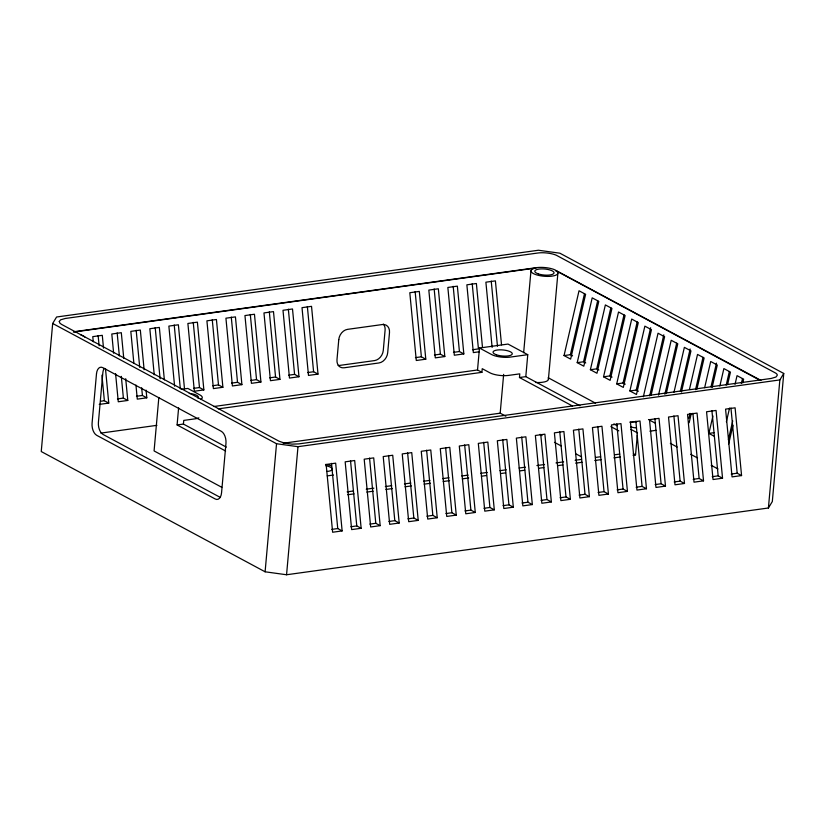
<?xml version="1.0" encoding="UTF-8"?>
<svg xmlns="http://www.w3.org/2000/svg" width="825" height="825" viewBox="0 0 825 825"><rect width="100%" height="100%" fill="white"/><g stroke="black" fill="none" stroke-linecap="round" stroke-linejoin="round"><path stroke-width="1.24" d="M52.676 323.472L41.25 451.543L265.103 571.797L286.564 574.757L768.415 507.994L772.324 501.528L783.75 373.457L559.897 253.203L538.436 250.243L56.585 317.006L52.676 323.472L276.53 443.726L297.99 446.686L779.852 379.923L783.75 373.457M158.843 397.475L154.079 450.935L221.791 487.307M225.627 451.028L177.097 424.947L178.612 407.88M226.318 447.109L183.428 424.071L183.758 420.41L194.143 418.966A13.54 4.249 5.1 0 0 198.846 417.832M265.103 571.797L276.53 443.726M286.564 574.757L297.99 446.686M572.509 406.013L519.461 377.52L519.791 373.859L507.983 375.478A13.54 4.249 5.1 0 1 489.916 372.807L482.233 368.682L481.913 372.333L477.52 369.982L479.48 348.026L508.014 344.066L527.763 354.678L525.803 376.633L579.975 405.745M505.838 416.213L500.187 413.181L503.652 374.375M523.658 352.667L530.96 270.847M548.408 379.325L557.886 273.199M632.992 455.214L635.539 454.864L637.282 435.353M768.415 507.994L779.852 379.923M564.042 355.575L579.026 290.771L585.616 294.308L570.632 359.112L564.042 355.575L570.384 354.698L572.581 355.884M570.384 354.698L584.502 293.628M577.211 362.649L592.195 297.846L598.785 301.383L583.801 366.187L577.211 362.649L583.553 361.773L585.75 362.959M583.553 361.773L597.671 300.702M590.38 369.724L605.364 304.92L611.944 308.457L596.97 373.261L590.38 369.724L596.722 368.847L598.919 370.023M596.722 368.847L610.84 307.777M603.549 376.798L618.533 311.994L625.113 315.532L610.129 380.335L603.549 376.798L609.892 375.922L612.088 377.097M609.892 375.922L624.009 314.851M616.718 383.873L631.702 319.069L638.282 322.606L623.298 387.41L616.718 383.873L623.061 382.996L625.247 384.172M623.061 382.996L637.178 321.925M629.887 390.947L644.872 326.143L651.451 329.68L636.467 394.484L629.887 390.947L636.23 390.07L638.416 391.246M636.23 390.07L650.636 327.752M643.345 396.773L658.041 333.218L664.62 336.744L651.08 395.33M649.677 395.897L663.805 334.826M658.525 395.123L671.199 340.282L677.789 343.819L666.26 393.68M664.868 394.247L676.675 343.148M673.994 392.226L684.368 347.356L690.958 350.893L681.45 392.03M680.336 391.349L690.133 348.975M689.473 389.328L697.538 354.43L704.127 357.968L696.919 389.132M688.896 418.368L690.051 413.377M695.527 389.699L703.013 357.297M689.143 422.782L691.154 414.057M704.653 387.678L710.707 361.505L717.296 365.042L712.109 387.482M710.995 386.801L716.471 363.124M714.378 436.343L708.892 433.393L712.924 415.944M719.843 386.028L723.876 368.579L730.455 372.116L727.578 384.584M726.186 385.151L729.352 371.446M726.382 421.771L729.548 408.055M735.023 384.378L737.045 375.653L743.624 379.191L742.768 382.934M728.403 439.581L732.724 420.894M741.366 383.501L742.521 378.52M728.64 444.005L732.971 425.308M74.188 331.691L537.116 267.578A14.283 4.486 5.1 0 1 543.799 267.475L545.686 267.64A14.283 4.486 5.1 0 1 550.729 268.496L551.554 268.713A11.086 3.486 5.1 0 1 554.379 269.62L760.99 380.428M73.343 332.104L536.075 268.012A13.52 4.249 5.1 0 0 533.352 273.56A13.52 4.249 5.1 0 0 551.378 276.231L554.029 275.777A13.52 4.249 5.1 0 0 556.37 271.023L555.545 270.487L760.361 380.511M181.634 389.297L187.832 388.431L199.898 394.917A13.54 4.249 5.1 0 1 200.485 399.537M100.805 401.228L104.373 400.733L108.766 403.095L105.466 368.569M117.449 398.918L123.389 398.093L127.782 400.455L125.709 378.716M136.465 396.278L142.416 395.464L146.809 397.825L146.077 390.153M193.524 388.379L199.475 387.554L203.868 389.916L197.392 322.152L187.883 323.462L194.36 391.236L203.868 389.916M212.551 385.739L218.491 384.914L222.894 387.286L216.418 319.512L206.91 320.832L213.386 388.596L222.894 387.286M231.567 383.109L237.517 382.284L241.911 384.646L235.434 316.882L225.926 318.192L232.403 385.966L241.911 384.646M250.594 380.469L256.534 379.644L260.937 382.016L254.461 314.243L244.953 315.562L251.429 383.326L260.937 382.016M269.61 377.84L275.55 377.015L279.964 379.376L273.488 311.613L263.969 312.923L270.445 380.696L279.964 379.376M288.637 375.2L294.577 374.375L298.98 376.747L292.504 308.973L282.996 310.293L289.472 378.056L298.98 376.747M307.653 372.57L313.593 371.745L318.007 374.107L311.53 306.343L302.012 307.663L308.488 375.427L318.007 374.107M415.439 357.627L421.379 356.812L425.793 359.184L419.317 291.411L409.808 292.731L416.285 360.494L425.793 359.184M434.455 354.998L440.395 354.173L444.819 356.544L438.343 288.781L428.825 290.091L435.301 357.864L444.819 356.544M453.472 352.358L459.422 351.543L463.836 353.915L457.359 286.141L447.851 287.461L454.327 355.224L463.836 353.915M472.498 349.728L478.438 348.903L472.209 283.697M99.247 404.405L108.766 403.095M127.782 400.455L118.274 401.775L115.582 373.642M146.809 397.825L137.29 399.135L135.95 385.069M479.294 351.77L473.344 352.595L466.868 284.821L476.386 283.511L482.491 347.438M527.763 354.678L509.613 357.184A13.54 4.249 5.1 0 1 491.545 354.513L479.48 348.026M213.892 406.508L477.52 369.982M218.285 408.86L481.913 372.333M100.836 433.104L156.925 425.329M177.097 424.947L183.428 424.071M519.461 377.52L525.803 376.633M283.181 443.252L500.187 413.181M327.236 475.891L333.444 475.035M649.904 431.186L656.102 430.33M708.892 433.393L713.965 432.692M347.139 491.855L353.502 490.968M366.238 489.204L373.88 488.153M385.347 486.564L391.71 485.677M404.446 483.914L410.819 483.037M423.555 481.264L429.918 480.387M442.654 478.624L449.027 477.737M461.763 475.973L468.126 475.097M480.862 473.323L487.235 472.447M499.971 470.683L506.333 469.796M519.069 468.033L525.442 467.156M536.9 465.568L544.541 464.506M556.009 462.918L563.65 461.856M575.107 460.267L581.481 459.391M595.485 457.442L600.579 456.741M614.594 454.802L619.688 454.09M347.707 494.742L354.08 493.855M366.816 492.092L373.178 491.215M385.914 489.452L392.287 488.565M405.023 486.802L411.386 485.915M424.122 484.151L430.485 483.275M443.221 481.511L449.594 480.624M462.33 478.861L468.693 477.974M481.429 476.211L486.523 475.509M500.538 473.571L505.632 472.859M519.637 470.92L524.731 470.219M538.746 468.27L543.84 467.569M557.844 465.63L562.939 464.918M575.675 463.155L582.048 462.278M594.784 460.515L601.147 459.628M613.882 457.865L620.256 456.978M331.805 529.382L337.745 528.557L342.138 530.918L335.662 463.155L326.153 464.465L332.63 532.238L342.138 530.918M350.821 526.752L356.771 525.927L361.154 528.289L354.678 460.515L345.17 461.835L351.646 529.598L361.154 528.289M369.847 524.112L375.787 523.287L380.181 525.649L373.704 457.885L364.196 459.195L370.662 526.969L380.181 525.649M388.864 521.482L394.804 520.658L399.197 523.009L392.721 455.245L383.213 456.565L389.689 524.329L399.197 523.009M407.88 518.842L413.83 518.018L418.213 520.379L411.747 452.605L402.229 453.925L408.705 521.699L418.213 520.379M426.907 516.213L432.847 515.388L437.24 517.739L430.763 449.976L421.255 451.296L427.732 519.059L437.24 517.739M445.923 513.573L451.873 512.748L456.256 515.109L449.78 447.336L440.272 448.656L446.748 516.429L456.256 515.109M464.949 510.943L470.889 510.118L475.282 512.469L468.806 444.706L459.298 446.026L465.774 513.789L475.282 512.469M483.966 508.303L489.916 507.478L494.299 509.84L487.823 442.066L478.314 443.386L484.791 511.16L494.299 509.84M502.992 505.663L508.932 504.848L513.325 507.2L506.849 439.436L497.331 440.756L503.807 508.52L513.325 507.2M522.008 503.033L527.948 502.208L532.342 504.57L525.865 436.796L516.357 438.116L522.833 505.88L532.342 504.57M541.025 500.393L546.975 499.568L551.358 501.93L544.892 434.167L535.373 435.476L541.85 503.25L551.358 501.93M560.051 497.764L565.991 496.939L570.384 499.3L563.908 431.527L554.4 432.847L560.876 500.61L570.384 499.3M579.067 495.124L585.018 494.299L589.401 496.66L582.924 428.897L573.416 430.207L579.893 497.98L589.401 496.66M598.094 492.494L604.034 491.669L608.427 494.02L601.951 426.257L592.443 427.577L598.909 495.34L608.427 494.02M617.11 489.854L623.05 489.029L627.443 491.391L620.967 423.617L611.459 424.937L617.935 492.711L627.443 491.391M636.137 487.224L642.077 486.399L646.47 488.751L639.994 420.987L630.475 422.307L636.952 490.071L646.47 488.751M655.153 484.584L661.093 483.759L665.486 486.121L659.01 418.347L649.502 419.667L655.978 487.441L665.486 486.121M674.169 481.955L680.12 481.13L684.502 483.481L678.026 415.718L668.518 417.037L674.994 484.801L684.502 483.481M693.196 479.315L699.136 478.49L703.529 480.851L697.053 413.077L687.545 414.397L694.021 482.171L703.529 480.851M712.212 476.675L718.163 475.86L722.545 478.211L716.069 410.448L706.561 411.768L713.037 479.531L722.545 478.211M731.239 474.045L737.179 473.22L741.572 475.582L735.096 407.808L725.577 409.128L732.053 476.891L741.572 475.582M648.471 419.523L655.05 423.06M548.171 377.726L595.464 403.136M670.323 443.355L677.129 447.006M690.742 454.317L697.548 457.978M711.16 465.29L717.967 468.94M630.908 429.371L637.498 432.908M613.841 423.926L617.224 425.752M610.882 426.628L618.791 430.867M633.342 453.688L635.539 454.864M539.756 434.435L542.015 435.652M554.452 442.324L561.237 445.974M575.933 453.863L581.584 456.906M220.471 497.516L103.084 434.466A9.673 5.435 82.1 0 1 98.412 422.369L102.826 372.972A9.673 5.435 82.1 0 1 104.198 368.383M730.95 408.014L737.179 473.22M711.923 410.644L718.163 475.86M692.907 413.284L699.136 478.49M673.891 415.913L680.12 481.13M654.864 418.553L661.093 483.759M635.848 421.183L642.077 486.399M616.822 423.823L623.05 489.029M597.805 426.453L604.034 491.669M578.779 429.093L585.018 494.299M559.762 431.722L565.991 496.939M540.746 434.363L546.975 499.568M521.72 437.002L527.948 502.208M501.517 344.809L495.402 280.871L485.894 282.191L492.123 347.397M491.226 281.057L497.465 346.263M502.703 439.632L508.932 504.848M483.677 442.272L489.916 507.478M453.193 286.327L459.422 351.543M464.661 444.902L470.889 510.118M434.167 288.967L440.395 354.173M445.634 447.542L451.873 512.748M415.15 291.596L421.379 356.812M426.618 450.172L432.847 515.388M407.602 452.812L413.83 518.018M388.575 455.441L394.804 520.658M369.559 458.081L375.787 523.287M350.532 460.711L356.771 525.927M331.516 463.351L337.745 528.557M307.364 306.529L313.593 371.745M288.348 309.169L294.577 374.375M269.321 311.798L275.55 377.015M250.305 314.438L256.534 379.644M231.278 317.068L237.517 382.284M212.262 319.708L218.491 384.914M193.246 322.348L199.475 387.554M184.48 388.719L178.375 324.782L168.867 326.102L174.601 386.193M174.219 324.978L180.335 388.915M164.361 379.84L159.349 327.422L149.841 328.732L154.244 374.767M155.203 327.618L160.091 378.757M144.117 369.693L140.333 330.052L130.814 331.372L133.877 363.34M136.177 330.248L139.724 367.331M141.673 387.791L142.416 395.464M123.75 358.256L121.306 332.692L111.798 334.001L113.633 353.183M117.16 332.887L119.357 355.905M121.316 376.355L123.389 398.093M103.507 348.109L102.29 335.321L92.771 336.641L93.266 341.756M98.134 335.517L99.113 345.747M101.929 375.158L104.373 400.733M548.347 378.778A13.52 4.249 5.1 0 1 544.552 381.903L541.901 382.346A13.52 4.249 5.1 0 1 535.487 382.439M338.147 365.454A9.673 7.404 -61.8 0 0 339.673 365.413L374.55 360.587A9.673 7.404 -61.8 0 0 383.295 350.336L385.089 330.217A9.673 7.404 -61.8 0 0 383.347 324.07M80.829 334.909A13.54 4.249 5.1 0 1 84.81 337.043M325.514 464.423A13.54 4.249 5.1 0 1 331.516 465.857M332.31 469.219A9.673 3.042 5.1 0 1 326.855 471.457M325.865 465.754A9.673 3.042 5.1 0 1 331.908 468.239M636.281 427.917A9.673 3.042 5.1 0 1 630.661 426.834M629.846 422.142A9.673 3.042 5.1 0 1 631.012 421.936M632.321 421.802A9.673 3.042 5.1 0 1 636.725 421.853M189.245 393.442A9.673 3.042 5.1 0 1 197.979 398.135M96.484 373.849L92.07 423.246A9.673 5.435 82.1 0 0 96.742 435.342L215.253 499.001A9.673 5.435 82.1 0 0 221.554 492.803L225.968 443.407A9.673 5.435 82.1 0 0 221.296 431.31L102.785 367.651A9.673 5.435 82.1 0 0 96.484 373.849M338.776 339.611L336.982 359.731A9.673 7.404 -61.8 0 0 344.087 367.785L378.964 362.959A9.673 7.404 -61.8 0 0 387.698 352.708L389.493 332.588A9.673 7.404 -61.8 0 0 382.387 324.534L347.511 329.361A9.673 7.404 -61.8 0 0 338.776 339.611M59.276 321.472L59.947 323.235L61.627 324.421L278.953 441.169L284.398 443.087L291.947 444.139L298.794 443.902L771.22 378.448L775.954 377.035L777.16 375.457A11.117 3.486 5.1 0 0 775.613 373.065L556.287 255.224A14.283 4.486 5.1 0 0 546.996 253.007L545.108 252.842A14.283 4.486 5.1 0 0 538.416 252.935L65.288 318.471L60.555 319.842L59.276 321.472M538.343 273.9A9.673 3.042 5.1 0 0 553.936 273.271A9.673 3.042 5.1 0 0 540.983 268.898A9.673 3.042 5.1 0 0 538.343 273.9M496.413 354.791A9.673 3.042 5.1 0 0 512.129 354.276A9.673 3.042 5.1 0 0 499.393 349.841A9.673 3.042 5.1 0 0 496.413 354.791"/></g></svg>
